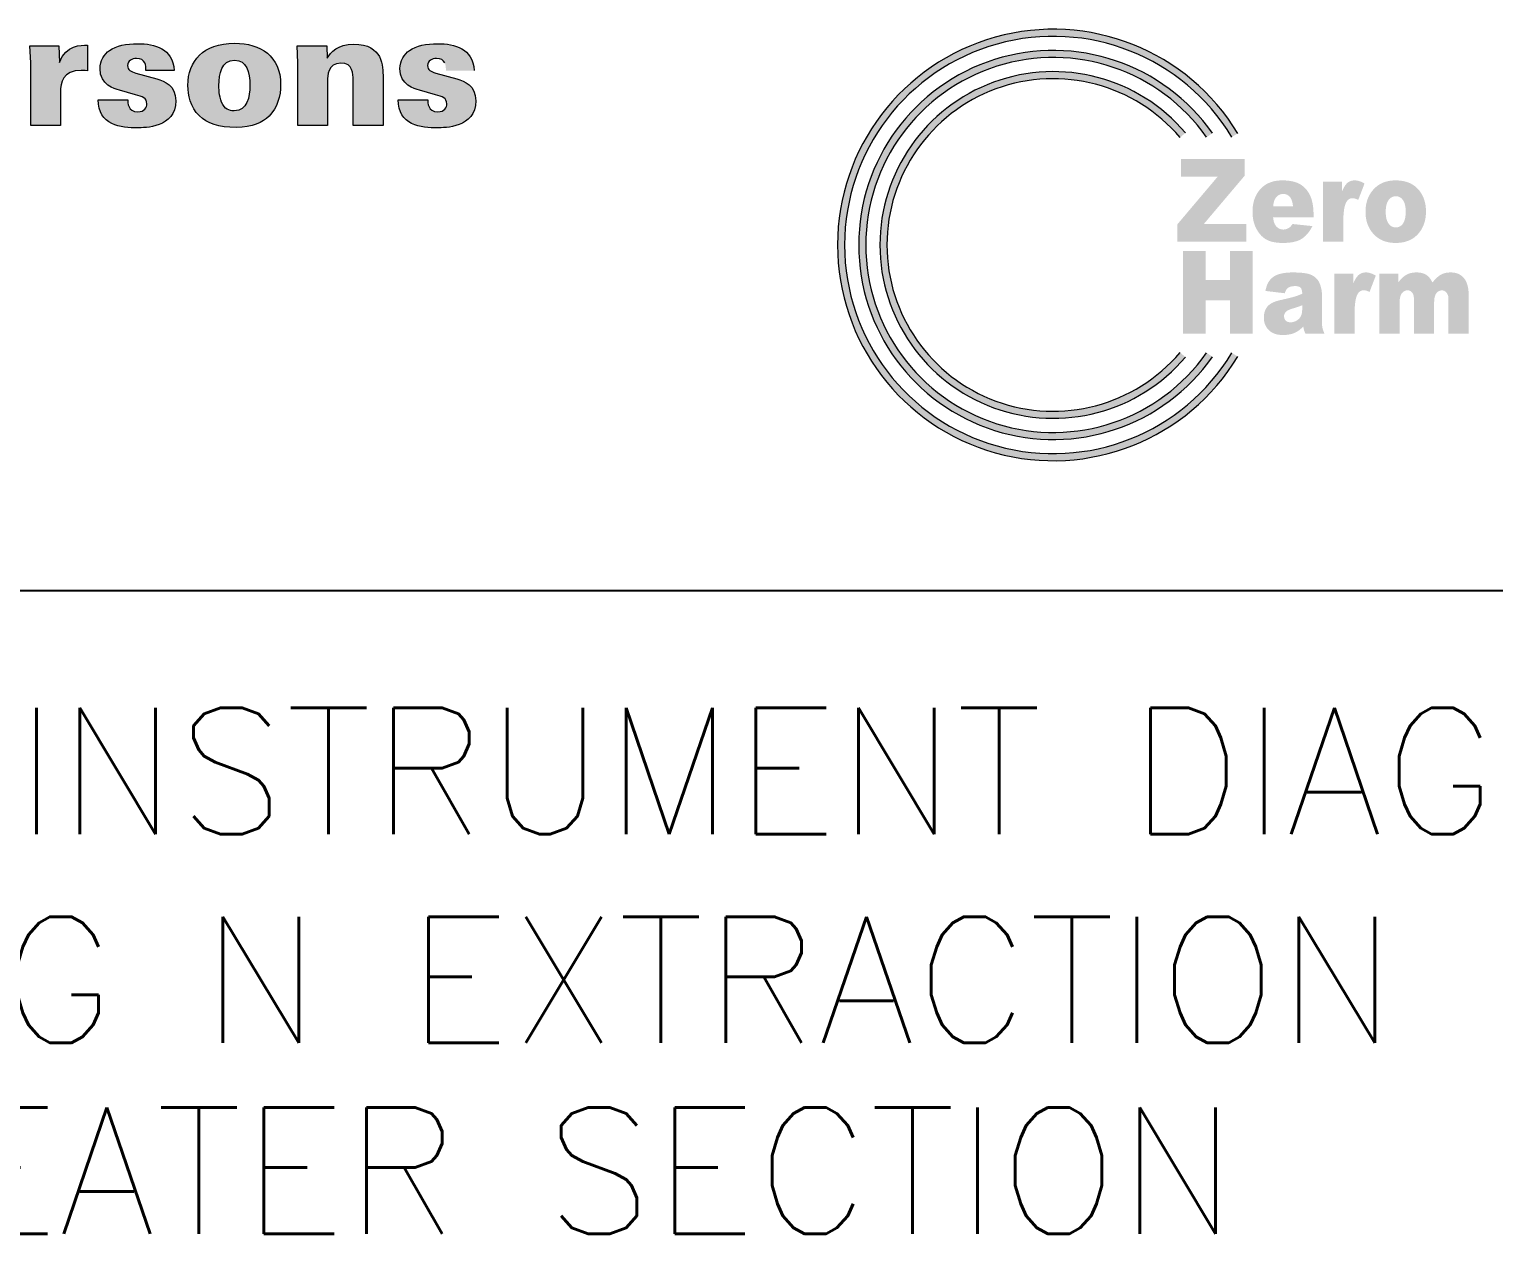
# Model space of a CAD drawing. Header units: millimetres. Extents: x 970 to 1838, y -23 to 597.
# Drawn here: x 1742.6 to 1798.6, y 50.5 to 96.5 of the extents above; entities that cross this region are included whole.
import ezdxf
from ezdxf.enums import TextEntityAlignment as Align

# ---------------------------------------------------------------- set-up
doc = ezdxf.new("R2010")
doc.units = ezdxf.units.MM
doc.layers.add('2', color=7, linetype='Continuous')
doc.layers.add('DWGLMT', color=6, linetype='Continuous')
doc.styles.get("Standard").update_dxf_attribs({"font": 'romans.shx'})

msp = doc.modelspace()

# ---------------------------------------------------------------- hatches: boundary and pattern name
at = {"linetype": 'Continuous', "lineweight": 0}
for color, points in [(3, [(1788.554, 84.11, -3.5852), (1788.554, 92.36), (1788.785, 92.5, 3.5852), (1788.785, 83.97)]), (3, [(1787.814, 83.962, -3.162147), (1787.814, 92.508), (1787.593, 92.353, 3.162147), (1787.593, 84.118)]), (3, [(1786.785, 83.953, -2.725785), (1786.785, 92.518), (1786.579, 92.343, 2.725785), (1786.579, 84.127)]), (7, [(1786.471, 88.365), (1786.471, 89.018), (1788.016, 90.846), (1786.621, 90.846), (1786.621, 91.52), (1789.053, 91.52), (1789.053, 90.889), (1787.491, 89.042), (1789.109, 89.042), (1789.109, 88.365)]), (7, [(1786.696, 84.848), (1786.696, 88.003), (1787.554, 88.003), (1787.554, 86.898), (1788.492, 86.898), (1788.492, 88.003), (1789.355, 88.003), (1789.355, 84.848), (1788.492, 84.848), (1788.492, 86.123), (1787.554, 86.123), (1787.554, 84.848)])]:
    msp.add_hatch(color=color, dxfattribs=at).paths.add_polyline_path(points)
h = msp.add_hatch(color=7, dxfattribs=at)
edge = h.paths.add_edge_path()
edge.add_line((1742.673, 95.191), (1742.673, 92.796))
edge.add_line((1742.673, 92.796), (1743.806, 92.796))
edge.add_line((1743.806, 92.796), (1743.806, 94.087))
edge.add_spline(control_points=[(1743.806, 94.087), (1743.806, 94.415), (1743.903, 94.906), (1744.6, 94.906), (1744.679, 94.906), (1744.709, 94.9), (1744.843, 94.888)], knot_values=[0, 0, 0, 0, 0.5, 0.5, 0.5, 1, 1, 1, 1], degree=3, periodic=0)
edge.add_line((1744.843, 94.888), (1744.843, 95.864))
edge.add_spline(control_points=[(1744.843, 95.864), (1744.582, 95.87), (1744.031, 95.888), (1743.77, 95.209)], knot_values=[0, 0, 0, 0, 1, 1, 1, 1], degree=3, periodic=0)
edge.add_line((1743.77, 95.209), (1743.751, 95.84))
edge.add_line((1743.751, 95.84), (1742.642, 95.84))
edge.add_line((1742.642, 95.84), (1742.673, 95.191))
h = msp.add_hatch(color=7, dxfattribs=at)
edge = h.paths.add_edge_path()
edge.add_line((1746.382, 93.784), (1745.254, 93.784))
edge.add_spline(control_points=[(1745.254, 93.784), (1745.241, 92.802), (1746.133, 92.711), (1746.752, 92.711), (1747.018, 92.711), (1748.213, 92.711), (1748.213, 93.742), (1748.213, 94.336), (1747.788, 94.5), (1747.497, 94.579)], knot_values=[0, 0, 0, 0, 0.333333, 0.333333, 0.333333, 0.666667, 0.666667, 0.666667, 1, 1, 1, 1], degree=3, periodic=0)
edge.add_line((1747.497, 94.579), (1746.685, 94.803))
edge.add_spline(control_points=[(1746.685, 94.803), (1746.503, 94.851), (1746.375, 94.918), (1746.375, 95.094), (1746.375, 95.282), (1746.539, 95.361), (1746.715, 95.361), (1746.897, 95.361), (1746.982, 95.294), (1747.03, 95.197), (1747.073, 95.106), (1747.073, 94.991), (1747.073, 94.9)], knot_values=[0, 0, 0, 0, 0.25, 0.25, 0.25, 0.5, 0.5, 0.5, 0.75, 0.75, 0.75, 1, 1, 1, 1], degree=3, periodic=0)
edge.add_line((1747.073, 94.9), (1748.152, 94.9))
edge.add_spline(control_points=[(1748.152, 94.9), (1748.103, 95.749), (1747.419, 95.924), (1746.764, 95.924), (1746.315, 95.924), (1745.951, 95.852), (1745.685, 95.664), (1745.484, 95.53), (1745.321, 95.276), (1745.321, 94.973), (1745.321, 94.348), (1745.873, 94.197), (1746.06, 94.148)], knot_values=[0, 0, 0, 0, 0.25, 0.25, 0.25, 0.5, 0.5, 0.5, 0.75, 0.75, 0.75, 1, 1, 1, 1], degree=3, periodic=0)
edge.add_line((1746.06, 94.148), (1746.679, 93.972))
edge.add_spline(control_points=[(1746.679, 93.972), (1746.933, 93.906), (1747.109, 93.845), (1747.109, 93.633), (1747.109, 93.499), (1747.025, 93.324), (1746.764, 93.324), (1746.57, 93.324), (1746.472, 93.414), (1746.43, 93.511), (1746.382, 93.615), (1746.382, 93.73), (1746.382, 93.784)], knot_values=[0, 0, 0, 0, 0.25, 0.25, 0.25, 0.5, 0.5, 0.5, 0.75, 0.75, 0.75, 1, 1, 1, 1], degree=3, periodic=0)
h = msp.add_hatch(color=7, dxfattribs=at)
edge = h.paths.add_edge_path()
edge.add_spline(control_points=[(1750.137, 92.743), (1750.256, 92.73), (1750.384, 92.723), (1750.522, 92.723), (1751.147, 92.723), (1751.523, 92.911), (1751.779, 93.16), (1752.093, 93.475), (1752.221, 93.924), (1752.221, 94.366), (1752.221, 95.446), (1751.451, 95.943), (1750.462, 95.943)], knot_values=[0, 0, 0, 0, 0.064081, 0.064081, 0.064081, 0.376054, 0.376054, 0.376054, 0.688027, 0.688027, 0.688027, 1, 1, 1, 1], degree=3, periodic=0)
edge.add_spline(control_points=[(1750.462, 95.943), (1749.256, 95.943), (1748.679, 95.264), (1748.679, 94.33), (1748.679, 93.96), (1748.764, 93.506), (1749.116, 93.172), (1749.352, 92.945), (1749.677, 92.795), (1750.137, 92.743)], knot_values=[0, 0, 0, 0, 0.357834, 0.357834, 0.357834, 0.715667, 0.715667, 0.715667, 1, 1, 1, 1], degree=3, periodic=0)
edge = h.paths.add_edge_path(flags=16)
edge.add_spline(control_points=[(1750.007, 93.602), (1749.88, 93.827), (1749.862, 94.124), (1749.862, 94.324), (1749.862, 94.779), (1749.959, 95.294), (1750.462, 95.294), (1750.917, 95.294), (1751.044, 94.851), (1751.044, 94.324), (1751.044, 93.899), (1750.948, 93.36), (1750.45, 93.36), (1750.347, 93.36), (1750.141, 93.372), (1750.007, 93.602)], knot_values=[0, 0, 0, 0, 0.2, 0.2, 0.2, 0.4, 0.4, 0.4, 0.6, 0.6, 0.6, 0.8, 0.8, 0.8, 1, 1, 1, 1], degree=3, periodic=0)
h = msp.add_hatch(color=7, dxfattribs=at)
edge = h.paths.add_edge_path()
edge.add_line((1752.882, 95.191), (1752.882, 92.796))
edge.add_line((1752.882, 92.796), (1754.015, 92.796))
edge.add_line((1754.015, 92.796), (1754.015, 94.542))
edge.add_spline(control_points=[(1754.015, 94.542), (1754.015, 94.651), (1754.015, 95.185), (1754.525, 95.185), (1754.991, 95.185), (1754.991, 94.754), (1754.991, 94.542)], knot_values=[0, 0, 0, 0, 0.5, 0.5, 0.5, 1, 1, 1, 1], degree=3, periodic=0)
edge.add_line((1754.991, 94.542), (1754.991, 92.796))
edge.add_line((1754.991, 92.796), (1756.132, 92.796))
edge.add_line((1756.132, 92.796), (1756.132, 94.639))
edge.add_spline(control_points=[(1756.132, 94.639), (1756.132, 95.058), (1756.132, 95.906), (1755.016, 95.906), (1754.386, 95.906), (1754.142, 95.603), (1754.003, 95.373)], knot_values=[0, 0, 0, 0, 0.5, 0.5, 0.5, 1, 1, 1, 1], degree=3, periodic=0)
edge.add_line((1754.003, 95.373), (1753.991, 95.84))
edge.add_line((1753.991, 95.84), (1752.851, 95.84))
edge.add_line((1752.851, 95.84), (1752.882, 95.191))
h = msp.add_hatch(color=7, dxfattribs=at)
edge = h.paths.add_edge_path()
edge.add_line((1757.841, 93.784), (1756.713, 93.784))
edge.add_spline(control_points=[(1756.713, 93.784), (1756.701, 92.802), (1757.592, 92.711), (1758.211, 92.711), (1758.478, 92.711), (1759.672, 92.711), (1759.672, 93.742), (1759.672, 94.336), (1759.248, 94.5), (1758.957, 94.579)], knot_values=[0, 0, 0, 0, 0.333333, 0.333333, 0.333333, 0.666667, 0.666667, 0.666667, 1, 1, 1, 1], degree=3, periodic=0)
edge.add_line((1758.957, 94.579), (1758.144, 94.803))
edge.add_spline(control_points=[(1758.144, 94.803), (1757.963, 94.851), (1757.835, 94.918), (1757.835, 95.094), (1757.835, 95.282), (1757.999, 95.361), (1758.175, 95.361), (1758.356, 95.361), (1758.441, 95.294), (1758.49, 95.197), (1758.533, 95.106), (1758.533, 94.991), (1758.533, 94.9)], knot_values=[0, 0, 0, 0, 0.25, 0.25, 0.25, 0.5, 0.5, 0.5, 0.75, 0.75, 0.75, 1, 1, 1, 1], degree=3, periodic=0)
edge.add_line((1758.533, 94.9), (1759.611, 94.9))
edge.add_spline(control_points=[(1759.611, 94.9), (1759.563, 95.749), (1758.878, 95.924), (1758.223, 95.924), (1757.775, 95.924), (1757.411, 95.852), (1757.144, 95.664), (1756.944, 95.53), (1756.78, 95.276), (1756.78, 94.973), (1756.78, 94.348), (1757.332, 94.197), (1757.52, 94.148)], knot_values=[0, 0, 0, 0, 0.25, 0.25, 0.25, 0.5, 0.5, 0.5, 0.75, 0.75, 0.75, 1, 1, 1, 1], degree=3, periodic=0)
edge.add_line((1757.52, 94.148), (1758.138, 93.972))
edge.add_spline(control_points=[(1758.138, 93.972), (1758.393, 93.906), (1758.568, 93.845), (1758.568, 93.633), (1758.568, 93.499), (1758.484, 93.324), (1758.223, 93.324), (1758.029, 93.324), (1757.932, 93.414), (1757.89, 93.511), (1757.841, 93.615), (1757.841, 93.73), (1757.841, 93.784)], knot_values=[0, 0, 0, 0, 0.25, 0.25, 0.25, 0.5, 0.5, 0.5, 0.75, 0.75, 0.75, 1, 1, 1, 1], degree=3, periodic=0)
h = msp.add_hatch(color=7, dxfattribs=at)
edge = h.paths.add_edge_path()
edge.add_spline(control_points=[(1790.507, 88.313), (1790.968, 88.313), (1791.214, 88.463)], knot_values=[0, 0, 0, 1, 1, 1], degree=2, periodic=0)
edge.add_spline(control_points=[(1791.214, 88.463), (1791.46, 88.612), (1791.635, 88.957)], knot_values=[0, 0, 0, 1, 1, 1], degree=2, periodic=0)
edge.add_line((1791.635, 88.957), (1790.876, 89.036))
edge.add_spline(control_points=[(1790.876, 89.036), (1790.804, 88.932), (1790.741, 88.891)], knot_values=[0, 0, 0, 1, 1, 1], degree=2, periodic=0)
edge.add_spline(control_points=[(1790.741, 88.891), (1790.639, 88.826), (1790.525, 88.826)], knot_values=[0, 0, 0, 1, 1, 1], degree=2, periodic=0)
edge.add_spline(control_points=[(1790.525, 88.826), (1790.345, 88.826), (1790.233, 88.975)], knot_values=[0, 0, 0, 1, 1, 1], degree=2, periodic=0)
edge.add_spline(control_points=[(1790.233, 88.975), (1790.154, 89.079), (1790.133, 89.291)], knot_values=[0, 0, 0, 1, 1, 1], degree=2, periodic=0)
edge.add_line((1790.133, 89.291), (1791.678, 89.291))
edge.add_line((1791.678, 89.291), (1791.678, 89.39))
edge.add_spline(control_points=[(1791.678, 89.39), (1791.678, 89.842), (1791.547, 90.124)], knot_values=[0, 0, 0, 1, 1, 1], degree=2, periodic=0)
edge.add_spline(control_points=[(1791.547, 90.124), (1791.416, 90.406), (1791.166, 90.555)], knot_values=[0, 0, 0, 1, 1, 1], degree=2, periodic=0)
edge.add_spline(control_points=[(1791.166, 90.555), (1790.916, 90.703), (1790.484, 90.703)], knot_values=[0, 0, 0, 1, 1, 1], degree=2, periodic=0)
edge.add_spline(control_points=[(1790.484, 90.703), (1789.951, 90.703), (1789.649, 90.372)], knot_values=[0, 0, 0, 1, 1, 1], degree=2, periodic=0)
edge.add_spline(control_points=[(1789.649, 90.372), (1789.347, 90.04), (1789.347, 89.504)], knot_values=[0, 0, 0, 1, 1, 1], degree=2, periodic=0)
edge.add_spline(control_points=[(1789.347, 89.504), (1789.347, 89.127), (1789.498, 88.848)], knot_values=[0, 0, 0, 1, 1, 1], degree=2, periodic=0)
edge.add_spline(control_points=[(1789.498, 88.848), (1789.648, 88.569), (1789.878, 88.441)], knot_values=[0, 0, 0, 1, 1, 1], degree=2, periodic=0)
edge.add_spline(control_points=[(1789.878, 88.441), (1790.107, 88.313), (1790.507, 88.313)], knot_values=[0, 0, 0, 1, 1, 1], degree=2, periodic=0)
edge = h.paths.add_edge_path(flags=16)
edge.add_spline(control_points=[(1790.892, 89.71), (1790.869, 89.964), (1790.772, 90.074)], knot_values=[0, 0, 0, 1, 1, 1], degree=2, periodic=0)
edge.add_spline(control_points=[(1790.772, 90.074), (1790.675, 90.184), (1790.516, 90.184)], knot_values=[0, 0, 0, 1, 1, 1], degree=2, periodic=0)
edge.add_spline(control_points=[(1790.516, 90.184), (1790.333, 90.184), (1790.223, 90.018)], knot_values=[0, 0, 0, 1, 1, 1], degree=2, periodic=0)
edge.add_spline(control_points=[(1790.223, 90.018), (1790.154, 89.915), (1790.135, 89.71)], knot_values=[0, 0, 0, 1, 1, 1], degree=2, periodic=0)
edge.add_line((1790.135, 89.71), (1790.892, 89.71))
h = msp.add_hatch(color=7, dxfattribs=at)
edge = h.paths.add_edge_path()
edge.add_line((1792.041, 88.365), (1792.816, 88.365))
edge.add_line((1792.816, 88.365), (1792.816, 89.131))
edge.add_spline(control_points=[(1792.816, 89.131), (1792.816, 89.68), (1792.936, 89.881)], knot_values=[0, 0, 0, 1, 1, 1], degree=2, periodic=0)
edge.add_spline(control_points=[(1792.936, 89.881), (1793.019, 90.023), (1793.171, 90.023)], knot_values=[0, 0, 0, 1, 1, 1], degree=2, periodic=0)
edge.add_spline(control_points=[(1793.171, 90.023), (1793.25, 90.023), (1793.387, 89.958)], knot_values=[0, 0, 0, 1, 1, 1], degree=2, periodic=0)
edge.add_line((1793.387, 89.958), (1793.626, 90.583))
edge.add_spline(control_points=[(1793.626, 90.583), (1793.423, 90.703), (1793.252, 90.703)], knot_values=[0, 0, 0, 1, 1, 1], degree=2, periodic=0)
edge.add_spline(control_points=[(1793.252, 90.703), (1793.089, 90.703), (1792.978, 90.612)], knot_values=[0, 0, 0, 1, 1, 1], degree=2, periodic=0)
edge.add_spline(control_points=[(1792.978, 90.612), (1792.867, 90.52), (1792.763, 90.277)], knot_values=[0, 0, 0, 1, 1, 1], degree=2, periodic=0)
edge.add_line((1792.763, 90.277), (1792.763, 90.652))
edge.add_line((1792.763, 90.652), (1792.041, 90.652))
edge.add_line((1792.041, 90.652), (1792.041, 88.365))
h = msp.add_hatch(color=7, dxfattribs=at)
edge = h.paths.add_edge_path()
edge.add_spline(control_points=[(1794.814, 88.313), (1794.33, 88.313), (1794.031, 88.593)], knot_values=[0, 0, 0, 1, 1, 1], degree=2, periodic=0)
edge.add_spline(control_points=[(1794.031, 88.593), (1793.663, 88.94), (1793.663, 89.502)], knot_values=[0, 0, 0, 1, 1, 1], degree=2, periodic=0)
edge.add_spline(control_points=[(1793.663, 89.502), (1793.663, 90.025), (1793.974, 90.364)], knot_values=[0, 0, 0, 1, 1, 1], degree=2, periodic=0)
edge.add_spline(control_points=[(1793.974, 90.364), (1794.284, 90.703), (1794.812, 90.703)], knot_values=[0, 0, 0, 1, 1, 1], degree=2, periodic=0)
edge.add_spline(control_points=[(1794.812, 90.703), (1795.416, 90.703), (1795.725, 90.305)], knot_values=[0, 0, 0, 1, 1, 1], degree=2, periodic=0)
edge.add_spline(control_points=[(1795.725, 90.305), (1795.973, 89.984), (1795.973, 89.515)], knot_values=[0, 0, 0, 1, 1, 1], degree=2, periodic=0)
edge.add_spline(control_points=[(1795.973, 89.515), (1795.973, 88.987), (1795.665, 88.65)], knot_values=[0, 0, 0, 1, 1, 1], degree=2, periodic=0)
edge.add_spline(control_points=[(1795.665, 88.65), (1795.357, 88.313), (1794.814, 88.313)], knot_values=[0, 0, 0, 1, 1, 1], degree=2, periodic=0)
edge = h.paths.add_edge_path(flags=16)
edge.add_spline(control_points=[(1794.823, 90.099), (1794.982, 90.099), (1795.09, 89.954)], knot_values=[0, 0, 0, 1, 1, 1], degree=2, periodic=0)
edge.add_spline(control_points=[(1795.09, 89.954), (1795.198, 89.809), (1795.198, 89.512)], knot_values=[0, 0, 0, 1, 1, 1], degree=2, periodic=0)
edge.add_spline(control_points=[(1795.198, 89.512), (1795.198, 89.193), (1795.091, 89.049)], knot_values=[0, 0, 0, 1, 1, 1], degree=2, periodic=0)
edge.add_spline(control_points=[(1795.091, 89.049), (1794.984, 88.905), (1794.818, 88.905)], knot_values=[0, 0, 0, 1, 1, 1], degree=2, periodic=0)
edge.add_spline(control_points=[(1794.818, 88.905), (1794.653, 88.905), (1794.545, 89.051)], knot_values=[0, 0, 0, 1, 1, 1], degree=2, periodic=0)
edge.add_spline(control_points=[(1794.545, 89.051), (1794.436, 89.198), (1794.436, 89.503)], knot_values=[0, 0, 0, 1, 1, 1], degree=2, periodic=0)
edge.add_spline(control_points=[(1794.436, 89.503), (1794.436, 89.804), (1794.545, 89.952)], knot_values=[0, 0, 0, 1, 1, 1], degree=2, periodic=0)
edge.add_spline(control_points=[(1794.545, 89.952), (1794.655, 90.099), (1794.823, 90.099)], knot_values=[0, 0, 0, 1, 1, 1], degree=2, periodic=0)
h = msp.add_hatch(color=7, dxfattribs=at)
edge = h.paths.add_edge_path()
edge.add_spline(control_points=[(1791.942, 86.683), (1791.885, 86.861), (1791.786, 86.958)], knot_values=[0, 0, 0, 1, 1, 1], degree=2, periodic=0)
edge.add_spline(control_points=[(1791.786, 86.958), (1791.646, 87.098), (1791.436, 87.142)], knot_values=[0, 0, 0, 1, 1, 1], degree=2, periodic=0)
edge.add_spline(control_points=[(1791.436, 87.142), (1791.226, 87.186), (1790.88, 87.186)], knot_values=[0, 0, 0, 1, 1, 1], degree=2, periodic=0)
edge.add_spline(control_points=[(1790.88, 87.186), (1790.664, 87.186), (1790.479, 87.149)], knot_values=[0, 0, 0, 1, 1, 1], degree=2, periodic=0)
edge.add_spline(control_points=[(1790.479, 87.149), (1790.294, 87.113), (1790.188, 87.046)], knot_values=[0, 0, 0, 1, 1, 1], degree=2, periodic=0)
edge.add_spline(control_points=[(1790.188, 87.046), (1790.04, 86.953), (1789.962, 86.826)], knot_values=[0, 0, 0, 1, 1, 1], degree=2, periodic=0)
edge.add_spline(control_points=[(1789.962, 86.826), (1789.883, 86.699), (1789.841, 86.479)], knot_values=[0, 0, 0, 1, 1, 1], degree=2, periodic=0)
edge.add_line((1789.841, 86.479), (1790.579, 86.391))
edge.add_spline(control_points=[(1790.579, 86.391), (1790.624, 86.54), (1790.698, 86.594)], knot_values=[0, 0, 0, 1, 1, 1], degree=2, periodic=0)
edge.add_spline(control_points=[(1790.698, 86.594), (1790.792, 86.664), (1790.981, 86.664)], knot_values=[0, 0, 0, 1, 1, 1], degree=2, periodic=0)
edge.add_spline(control_points=[(1790.981, 86.664), (1791.128, 86.664), (1791.186, 86.599)], knot_values=[0, 0, 0, 1, 1, 1], degree=2, periodic=0)
edge.add_spline(control_points=[(1791.186, 86.599), (1791.245, 86.534), (1791.245, 86.372)], knot_values=[0, 0, 0, 1, 1, 1], degree=2, periodic=0)
edge.add_spline(control_points=[(1791.245, 86.372), (1791.101, 86.308), (1790.972, 86.268)], knot_values=[0, 0, 0, 1, 1, 1], degree=2, periodic=0)
edge.add_spline(control_points=[(1790.972, 86.268), (1790.843, 86.228), (1790.41, 86.129)], knot_values=[0, 0, 0, 1, 1, 1], degree=2, periodic=0)
edge.add_spline(control_points=[(1790.41, 86.129), (1790.049, 86.048), (1789.914, 85.88)], knot_values=[0, 0, 0, 1, 1, 1], degree=2, periodic=0)
edge.add_spline(control_points=[(1789.914, 85.88), (1789.78, 85.712), (1789.78, 85.452)], knot_values=[0, 0, 0, 1, 1, 1], degree=2, periodic=0)
edge.add_spline(control_points=[(1789.78, 85.452), (1789.78, 85.174), (1789.966, 84.985)], knot_values=[0, 0, 0, 1, 1, 1], degree=2, periodic=0)
edge.add_spline(control_points=[(1789.966, 84.985), (1790.153, 84.796), (1790.512, 84.796)], knot_values=[0, 0, 0, 1, 1, 1], degree=2, periodic=0)
edge.add_spline(control_points=[(1790.512, 84.796), (1790.783, 84.796), (1790.987, 84.891)], knot_values=[0, 0, 0, 1, 1, 1], degree=2, periodic=0)
edge.add_spline(control_points=[(1790.987, 84.891), (1791.137, 84.962), (1791.288, 85.127)], knot_values=[0, 0, 0, 1, 1, 1], degree=2, periodic=0)
edge.add_spline(control_points=[(1791.288, 85.127), (1791.301, 85.028), (1791.315, 84.982)], knot_values=[0, 0, 0, 1, 1, 1], degree=2, periodic=0)
edge.add_spline(control_points=[(1791.315, 84.982), (1791.328, 84.936), (1791.372, 84.848)], knot_values=[0, 0, 0, 1, 1, 1], degree=2, periodic=0)
edge.add_line((1791.372, 84.848), (1792.095, 84.848))
edge.add_spline(control_points=[(1792.095, 84.848), (1792.034, 84.99), (1792.016, 85.081)], knot_values=[0, 0, 0, 1, 1, 1], degree=2, periodic=0)
edge.add_spline(control_points=[(1792.016, 85.081), (1791.998, 85.173), (1791.998, 85.334)], knot_values=[0, 0, 0, 1, 1, 1], degree=2, periodic=0)
edge.add_line((1791.998, 85.334), (1791.998, 86.344))
edge.add_spline(control_points=[(1791.998, 86.344), (1791.998, 86.506), (1791.942, 86.683)], knot_values=[0, 0, 0, 1, 1, 1], degree=2, periodic=0)
edge = h.paths.add_edge_path(flags=16)
edge.add_spline(control_points=[(1791.198, 85.526), (1791.245, 85.628), (1791.245, 85.792)], knot_values=[0, 0, 0, 1, 1, 1], degree=2, periodic=0)
edge.add_line((1791.245, 85.792), (1791.245, 85.932))
edge.add_spline(control_points=[(1791.245, 85.932), (1791.086, 85.867), (1790.914, 85.818)], knot_values=[0, 0, 0, 1, 1, 1], degree=2, periodic=0)
edge.add_spline(control_points=[(1790.914, 85.818), (1790.679, 85.747), (1790.617, 85.678)], knot_values=[0, 0, 0, 1, 1, 1], degree=2, periodic=0)
edge.add_spline(control_points=[(1790.617, 85.678), (1790.552, 85.607), (1790.552, 85.517)], knot_values=[0, 0, 0, 1, 1, 1], degree=2, periodic=0)
edge.add_spline(control_points=[(1790.552, 85.517), (1790.552, 85.413), (1790.616, 85.348)], knot_values=[0, 0, 0, 1, 1, 1], degree=2, periodic=0)
edge.add_spline(control_points=[(1790.616, 85.348), (1790.679, 85.282), (1790.802, 85.282)], knot_values=[0, 0, 0, 1, 1, 1], degree=2, periodic=0)
edge.add_spline(control_points=[(1790.802, 85.282), (1790.931, 85.282), (1791.041, 85.353)], knot_values=[0, 0, 0, 1, 1, 1], degree=2, periodic=0)
edge.add_spline(control_points=[(1791.041, 85.353), (1791.152, 85.424), (1791.198, 85.526)], knot_values=[0, 0, 0, 1, 1, 1], degree=2, periodic=0)
h = msp.add_hatch(color=7, dxfattribs=at)
edge = h.paths.add_edge_path()
edge.add_line((1793.246, 84.848), (1792.471, 84.848))
edge.add_line((1792.471, 84.848), (1792.471, 87.135))
edge.add_line((1792.471, 87.135), (1793.193, 87.135))
edge.add_line((1793.193, 87.135), (1793.193, 86.76))
edge.add_spline(control_points=[(1793.193, 86.76), (1793.298, 87.003), (1793.409, 87.095)], knot_values=[0, 0, 0, 1, 1, 1], degree=2, periodic=0)
edge.add_spline(control_points=[(1793.409, 87.095), (1793.52, 87.186), (1793.683, 87.186)], knot_values=[0, 0, 0, 1, 1, 1], degree=2, periodic=0)
edge.add_spline(control_points=[(1793.683, 87.186), (1793.853, 87.186), (1794.056, 87.066)], knot_values=[0, 0, 0, 1, 1, 1], degree=2, periodic=0)
edge.add_line((1794.056, 87.066), (1793.817, 86.441))
edge.add_spline(control_points=[(1793.817, 86.441), (1793.681, 86.506), (1793.601, 86.506)], knot_values=[0, 0, 0, 1, 1, 1], degree=2, periodic=0)
edge.add_spline(control_points=[(1793.601, 86.506), (1793.449, 86.506), (1793.366, 86.364)], knot_values=[0, 0, 0, 1, 1, 1], degree=2, periodic=0)
edge.add_spline(control_points=[(1793.366, 86.364), (1793.246, 86.163), (1793.246, 85.614)], knot_values=[0, 0, 0, 1, 1, 1], degree=2, periodic=0)
edge.add_line((1793.246, 85.614), (1793.246, 84.848))
h = msp.add_hatch(color=7, dxfattribs=at)
edge = h.paths.add_edge_path()
edge.add_line((1794.193, 84.848), (1794.965, 84.848))
edge.add_line((1794.965, 84.848), (1794.965, 86.014))
edge.add_spline(control_points=[(1794.965, 86.014), (1794.965, 86.275), (1795.051, 86.389)], knot_values=[0, 0, 0, 1, 1, 1], degree=2, periodic=0)
edge.add_spline(control_points=[(1795.051, 86.389), (1795.136, 86.503), (1795.269, 86.503)], knot_values=[0, 0, 0, 1, 1, 1], degree=2, periodic=0)
edge.add_spline(control_points=[(1795.269, 86.503), (1795.351, 86.503), (1795.412, 86.45)], knot_values=[0, 0, 0, 1, 1, 1], degree=2, periodic=0)
edge.add_spline(control_points=[(1795.412, 86.45), (1795.473, 86.397), (1795.498, 86.311)], knot_values=[0, 0, 0, 1, 1, 1], degree=2, periodic=0)
edge.add_spline(control_points=[(1795.498, 86.311), (1795.513, 86.257), (1795.513, 86.107)], knot_values=[0, 0, 0, 1, 1, 1], degree=2, periodic=0)
edge.add_line((1795.513, 86.107), (1795.513, 84.848))
edge.add_line((1795.513, 84.848), (1796.285, 84.848))
edge.add_line((1796.285, 84.848), (1796.285, 86.028))
edge.add_spline(control_points=[(1796.285, 86.028), (1796.285, 86.276), (1796.368, 86.388)], knot_values=[0, 0, 0, 1, 1, 1], degree=2, periodic=0)
edge.add_spline(control_points=[(1796.368, 86.388), (1796.452, 86.5), (1796.588, 86.5)], knot_values=[0, 0, 0, 1, 1, 1], degree=2, periodic=0)
edge.add_spline(control_points=[(1796.588, 86.5), (1796.703, 86.5), (1796.78, 86.381)], knot_values=[0, 0, 0, 1, 1, 1], degree=2, periodic=0)
edge.add_spline(control_points=[(1796.78, 86.381), (1796.833, 86.306), (1796.833, 86.151)], knot_values=[0, 0, 0, 1, 1, 1], degree=2, periodic=0)
edge.add_line((1796.833, 86.151), (1796.833, 84.848))
edge.add_line((1796.833, 84.848), (1797.606, 84.848))
edge.add_line((1797.606, 84.848), (1797.606, 86.284))
edge.add_spline(control_points=[(1797.606, 86.284), (1797.606, 86.749), (1797.424, 86.968)], knot_values=[0, 0, 0, 1, 1, 1], degree=2, periodic=0)
edge.add_spline(control_points=[(1797.424, 86.968), (1797.242, 87.186), (1796.919, 87.186)], knot_values=[0, 0, 0, 1, 1, 1], degree=2, periodic=0)
edge.add_spline(control_points=[(1796.919, 87.186), (1796.7, 87.186), (1796.55, 87.105)], knot_values=[0, 0, 0, 1, 1, 1], degree=2, periodic=0)
edge.add_spline(control_points=[(1796.55, 87.105), (1796.401, 87.025), (1796.219, 86.8)], knot_values=[0, 0, 0, 1, 1, 1], degree=2, periodic=0)
edge.add_spline(control_points=[(1796.219, 86.8), (1796.13, 86.992), (1795.99, 87.089)], knot_values=[0, 0, 0, 1, 1, 1], degree=2, periodic=0)
edge.add_spline(control_points=[(1795.99, 87.089), (1795.849, 87.186), (1795.608, 87.186)], knot_values=[0, 0, 0, 1, 1, 1], degree=2, periodic=0)
edge.add_spline(control_points=[(1795.608, 87.186), (1795.384, 87.186), (1795.226, 87.098)], knot_values=[0, 0, 0, 1, 1, 1], degree=2, periodic=0)
edge.add_spline(control_points=[(1795.226, 87.098), (1795.068, 87.009), (1794.912, 86.8)], knot_values=[0, 0, 0, 1, 1, 1], degree=2, periodic=0)
edge.add_line((1794.912, 86.8), (1794.912, 87.135))
edge.add_line((1794.912, 87.135), (1794.193, 87.135))
edge.add_line((1794.193, 87.135), (1794.193, 84.848))

# ---------------------------------------------------------------- linework, layer by layer
at = {"color": 3, "linetype": 'Continuous', "lineweight": 0}
for radius, start, end in [(8.241, 31.1702, 328.8298), (7.97, 31.1702, 328.8298), (7.431, 35.0982, 324.9018), (7.161, 35.0982, 324.9018), (6.622, 40.2928, 319.7072), (6.352, 40.2928, 319.7072)]:
    msp.add_arc((1781.734, 88.235), radius, start, end, dxfattribs=at)
at = {"color": 7, "linetype": 'Continuous', "lineweight": 0}
for points in [[(1742.673, 95.191), (1742.673, 95.191), (1742.642, 95.84), (1742.642, 95.84)], [(1742.642, 95.84), (1742.642, 95.84), (1743.751, 95.84), (1743.751, 95.84)], [(1743.751, 95.84), (1743.751, 95.84), (1743.77, 95.209), (1743.77, 95.209)], [(1743.77, 95.209), (1744.031, 95.888), (1744.582, 95.87), (1744.843, 95.864)], [(1744.843, 95.864), (1744.843, 95.864), (1744.843, 94.888), (1744.843, 94.888)], [(1752.882, 95.191), (1752.882, 95.191), (1752.851, 95.84), (1752.851, 95.84)], [(1752.851, 95.84), (1752.851, 95.84), (1753.991, 95.84), (1753.991, 95.84)], [(1753.991, 95.84), (1753.991, 95.84), (1754.003, 95.373), (1754.003, 95.373)], [(1742.673, 92.796), (1742.673, 92.796), (1742.673, 95.191), (1742.673, 95.191)], [(1747.073, 94.9), (1747.073, 94.991), (1747.073, 95.106), (1747.03, 95.197)], [(1752.882, 92.796), (1752.882, 92.796), (1752.882, 95.191), (1752.882, 95.191)], [(1746.685, 94.803), (1746.685, 94.803), (1747.497, 94.579), (1747.497, 94.579)], [(1748.152, 94.9), (1748.152, 94.9), (1747.073, 94.9), (1747.073, 94.9)], [(1754.015, 94.542), (1754.015, 94.542), (1754.015, 92.796), (1754.015, 92.796)], [(1754.991, 92.796), (1754.991, 92.796), (1754.991, 94.542), (1754.991, 94.542)], [(1756.132, 94.639), (1756.132, 94.639), (1756.132, 92.796), (1756.132, 92.796)], [(1758.144, 94.803), (1758.144, 94.803), (1758.957, 94.579), (1758.957, 94.579)], [(1743.806, 94.087), (1743.806, 94.087), (1743.806, 92.796), (1743.806, 92.796)], [(1746.679, 93.972), (1746.679, 93.972), (1746.06, 94.148), (1746.06, 94.148)], [(1758.138, 93.972), (1758.138, 93.972), (1757.52, 94.148), (1757.52, 94.148)], [(1745.254, 93.784), (1745.254, 93.784), (1746.382, 93.784), (1746.382, 93.784)], [(1746.382, 93.784), (1746.382, 93.73), (1746.382, 93.615), (1746.43, 93.511)], [(1756.713, 93.784), (1756.713, 93.784), (1757.841, 93.784), (1757.841, 93.784)], [(1757.841, 93.784), (1757.841, 93.73), (1757.841, 93.615), (1757.89, 93.511)], [(1743.806, 92.796), (1743.806, 92.796), (1742.673, 92.796), (1742.673, 92.796)], [(1754.015, 92.796), (1754.015, 92.796), (1752.882, 92.796), (1752.882, 92.796)], [(1756.132, 92.796), (1756.132, 92.796), (1754.991, 92.796), (1754.991, 92.796)]]:
    msp.add_open_spline(points, degree=3, dxfattribs=at)
for points, knots in [([(1746.06, 94.148), (1745.873, 94.197), (1745.321, 94.348), (1745.321, 94.973), (1745.321, 95.276), (1745.484, 95.53), (1745.685, 95.664)], [5, 5, 5, 5, 6, 6, 6, 7, 7, 7, 7]), ([(1745.685, 95.664), (1745.951, 95.852), (1746.315, 95.924), (1746.764, 95.924), (1747.419, 95.924), (1748.103, 95.749), (1748.152, 94.9)], [7, 7, 7, 7, 8, 8, 8, 9, 9, 9, 9]), ([(1749.116, 93.172), (1748.764, 93.506), (1748.679, 93.96), (1748.679, 94.33), (1748.679, 95.264), (1749.256, 95.943), (1750.462, 95.943)], [4, 4, 4, 4, 5, 5, 5, 6, 6, 6, 6]), ([(1750.462, 95.943), (1751.451, 95.943), (1752.221, 95.446), (1752.221, 94.366), (1752.221, 93.924), (1752.093, 93.475), (1751.779, 93.16)], [0, 0, 0, 0, 1, 1, 1, 2, 2, 2, 2]), ([(1754.003, 95.373), (1754.142, 95.603), (1754.386, 95.906), (1755.016, 95.906), (1756.132, 95.906), (1756.132, 95.058), (1756.132, 94.639)], [3, 3, 3, 3, 4, 4, 4, 5, 5, 5, 5]), ([(1757.52, 94.148), (1757.332, 94.197), (1756.78, 94.348), (1756.78, 94.973), (1756.78, 95.276), (1756.944, 95.53), (1757.144, 95.664)], [5, 5, 5, 5, 6, 6, 6, 7, 7, 7, 7]), ([(1757.144, 95.664), (1757.411, 95.852), (1757.775, 95.924), (1758.223, 95.924), (1758.878, 95.924), (1759.563, 95.749), (1759.611, 94.9)], [7, 7, 7, 7, 8, 8, 8, 9, 9, 9, 9]), ([(1747.03, 95.197), (1746.982, 95.294), (1746.897, 95.361), (1746.715, 95.361), (1746.539, 95.361), (1746.375, 95.282), (1746.375, 95.094), (1746.375, 94.918), (1746.503, 94.851), (1746.685, 94.803)], [11, 11, 11, 11, 12, 12, 12, 13, 13, 13, 14, 14, 14, 14]), ([(1750.007, 93.602), (1750.141, 93.372), (1750.347, 93.36), (1750.45, 93.36), (1750.948, 93.36), (1751.044, 93.899), (1751.044, 94.324), (1751.044, 94.851), (1750.917, 95.294), (1750.462, 95.294), (1749.959, 95.294), (1749.862, 94.779), (1749.862, 94.324), (1749.862, 94.124), (1749.88, 93.827), (1750.007, 93.602)], [0, 0, 0, 0, 1, 1, 1, 2, 2, 2, 3, 3, 3, 4, 4, 4, 5, 5, 5, 5]), ([(1754.991, 94.542), (1754.991, 94.754), (1754.991, 95.185), (1754.525, 95.185), (1754.015, 95.185), (1754.015, 94.651), (1754.015, 94.542)], [8, 8, 8, 8, 9, 9, 9, 10, 10, 10, 10]), ([(1758.49, 95.197), (1758.441, 95.294), (1758.356, 95.361), (1758.175, 95.361), (1757.999, 95.361), (1757.835, 95.282), (1757.835, 95.094), (1757.835, 94.918), (1757.963, 94.851), (1758.144, 94.803)], [11, 11, 11, 11, 12, 12, 12, 13, 13, 13, 14, 14, 14, 14]), ([(1744.843, 94.888), (1744.709, 94.9), (1744.679, 94.906), (1744.6, 94.906), (1743.903, 94.906), (1743.806, 94.415), (1743.806, 94.087)], [5, 5, 5, 5, 6, 6, 6, 7, 7, 7, 7]), ([(1747.497, 94.579), (1747.788, 94.5), (1748.213, 94.336), (1748.213, 93.742), (1748.213, 92.711), (1747.018, 92.711), (1746.752, 92.711), (1746.133, 92.711), (1745.241, 92.802), (1745.254, 93.784)], [15, 15, 15, 15, 16, 16, 16, 17, 17, 17, 18, 18, 18, 18]), ([(1758.957, 94.579), (1759.248, 94.5), (1759.672, 94.336), (1759.672, 93.742), (1759.672, 92.711), (1758.478, 92.711), (1758.211, 92.711), (1757.592, 92.711), (1756.701, 92.802), (1756.713, 93.784)], [15, 15, 15, 15, 16, 16, 16, 17, 17, 17, 18, 18, 18, 18]), ([(1746.43, 93.511), (1746.472, 93.414), (1746.57, 93.324), (1746.764, 93.324), (1747.025, 93.324), (1747.109, 93.499), (1747.109, 93.633), (1747.109, 93.845), (1746.933, 93.906), (1746.679, 93.972)], [1, 1, 1, 1, 2, 2, 2, 3, 3, 3, 4, 4, 4, 4]), ([(1757.89, 93.511), (1757.932, 93.414), (1758.029, 93.324), (1758.223, 93.324), (1758.484, 93.324), (1758.568, 93.499), (1758.568, 93.633), (1758.568, 93.845), (1758.393, 93.906), (1758.138, 93.972)], [1, 1, 1, 1, 2, 2, 2, 3, 3, 3, 4, 4, 4, 4]), ([(1751.779, 93.16), (1751.523, 92.911), (1751.147, 92.723), (1750.522, 92.723), (1749.85, 92.723), (1749.413, 92.887), (1749.116, 93.172)], [2, 2, 2, 2, 3, 3, 3, 4, 4, 4, 4])]:
    msp.add_open_spline(points, degree=3, knots=knots, dxfattribs=at)
at = {"layer": 'DWGLMT'}
msp.add_line((1688.164, 75.033), (1832.749, 75.033), dxfattribs=at)

# ---------------------------------------------------------------- texts
at = {"layer": '2', "color": 2}
for s, p in [('PIPING & INSTRUMENT DIAGRAM', (1760.457, 68.138)), ('EXOLFINING N EXTRACTION UNIT', (1760.759, 60.164)), ('TREATER SECTION', (1760.457, 52.871))]:
    msp.add_text(s, height=4.8195, dxfattribs=at).set_placement(p, align=Align.MIDDLE)

doc.saveas('drawing.dxf')
